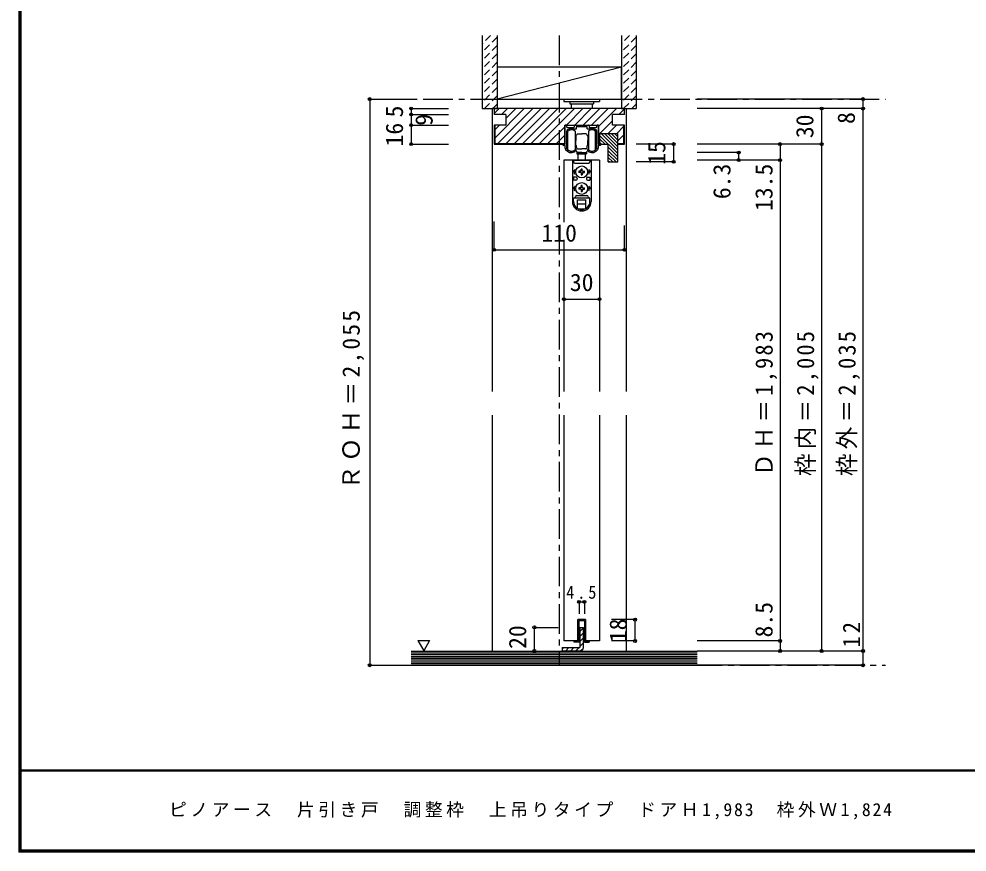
# Model space of a CAD drawing. Units: millimetres at full size, sheet at 1:5. Extents: x -973 to 977, y -718 to 696.
# Drawn here: x -973 to -173, y -701 to 2 of the extents above; entities that cross this region are included whole.
import ezdxf
from ezdxf.enums import TextEntityAlignment as Align

# ---------------------------------------------------------------- set-up
doc = ezdxf.new("R2010")
doc.units = ezdxf.units.MM
doc.header["$LTSCALE"] = 5
doc.header["$PDMODE"] = 32
doc.header["$PDSIZE"] = 2.5
doc.linetypes.add('CHAIN1', pattern=[8, 5, -1, 1, -1])
doc.linetypes.add('DASHED1', pattern=[1.8, 1.2, -0.6])
for name, color, linetype in [('0-1_通り芯', 4, 'CHAIN1'), ('0-2_柱', 7, 'Continuous'), ('0-3_仕上げ', 2, 'Continuous'), ('0-4_枠', 3, 'Continuous'), ('0-6_扉', 2, 'Continuous'), ('0-7_金物', 7, 'Continuous'), ('0-A_文字', 3, 'Continuous'), ('0-B_寸法', 7, 'Continuous'), ('0-C_ハッチ', 4, 'DASHED1'), ('F-1_枠', 6, 'Continuous'), ('F-A_文字', 7, 'Continuous')]:
    doc.layers.add(name, color=color, linetype=linetype)
doc.styles.add('ＭＳ ゴシック', font='')
doc.styles.get('ＭＳ ゴシック').set_extended_font_data('MS Gothic')

msp = doc.modelspace()

# ---------------------------------------------------------------- linework, layer by layer
at = {"layer": '0-1_通り芯'}
for p, q in [((-517.203, -11.49), (-517.203, -543.141)), ((-672.069, -65.141), (-241.703, -65.141)), ((-644.594, -543.141), (-241.703, -543.141))]:
    msp.add_line(p, q, dxfattribs=at)
at = {"layer": '0-2_柱'}
msp.add_line((-464.703, -38.141), (-569.703, -65.141), dxfattribs=at)
msp.add_lwpolyline([(-569.703, -65.141), (-464.703, -65.141), (-464.703, -38.141), (-569.703, -38.141)], close=True, dxfattribs=at)
at = {"layer": '0-3_仕上げ'}
for p, q in [((-569.703, -11.49), (-569.703, -73.141)), ((-452.203, -11.49), (-452.203, -73.141)), ((-642.203, -531.141), (-400.703, -531.141)), ((-642.203, -543.141), (-400.703, -543.141))]:
    msp.add_line(p, q, dxfattribs=at)
at = {"layer": '0-3_仕上げ', "color": 7}
for p, q in [((-642.203, -532.641), (-400.703, -532.641)), ((-642.203, -534.141), (-400.703, -534.141)), ((-642.203, -535.641), (-400.703, -535.641)), ((-642.203, -537.141), (-400.703, -537.141)), ((-642.203, -538.641), (-400.703, -538.641)), ((-642.203, -540.141), (-400.703, -540.141)), ((-642.203, -541.641), (-400.703, -541.641))]:
    msp.add_line(p, q, dxfattribs=at)
at = {"layer": '0-3_仕上げ'}
for points in [[(-582.203, -11.49), (-582.203, -73.141), (-569.703, -73.141)], [(-464.703, -11.49), (-464.703, -73.141), (-452.203, -73.141)]]:
    msp.add_lwpolyline(points, dxfattribs=at)
at = {"layer": '0-4_枠', "color": 4}
for p, q in [((-573.703, -73.141), (-573.703, -312.141)), ((-572.203, -73.141), (-573.703, -73.141)), ((-462.203, -73.141), (-460.703, -73.141)), ((-460.703, -73.141), (-460.703, -312.141)), ((-573.703, -332.141), (-573.703, -531.141)), ((-460.703, -332.141), (-460.703, -531.141))]:
    msp.add_line(p, q, dxfattribs=at)
at = {"layer": '0-4_枠'}
for p, q in [((-562.203, -78.141), (-572.203, -78.141)), ((-462.203, -78.141), (-472.203, -78.141)), ((-472.203, -87.141), (-472.203, -78.141)), ((-462.203, -78.141), (-462.203, -73.141)), ((-571.703, -87.141), (-571.703, -102.641)), ((-483.803, -94.141), (-483.803, -87.141)), ((-462.203, -87.141), (-472.203, -87.141)), ((-462.703, -102.641), (-462.703, -87.141)), ((-462.203, -103.141), (-462.203, -87.141)), ((-483.803, -94.141), (-467.803, -94.141)), ((-482.803, -103.141), (-482.803, -94.141)), ((-572.203, -103.141), (-512.603, -103.141)), ((-571.703, -102.641), (-512.603, -102.641)), ((-482.803, -103.141), (-475.803, -103.141)), ((-475.803, -118.141), (-475.803, -103.141)), ((-467.803, -102.641), (-462.703, -102.641)), ((-467.803, -103.141), (-462.203, -103.141))]:
    msp.add_line(p, q, dxfattribs=at)
for points in [[(-462.203, -73.141), (-572.203, -73.141), (-572.203, -78.141)], [(-562.203, -78.141), (-562.203, -87.141), (-572.203, -87.141), (-572.203, -103.141)], [(-512.603, -103.141), (-512.603, -87.141), (-483.803, -87.141)], [(-475.803, -118.141), (-467.803, -118.141), (-467.803, -94.141)]]:
    msp.add_lwpolyline(points, dxfattribs=at)
at = {"layer": '0-6_扉', "color": 6}
for p, q in [((-513.203, -116.641), (-513.203, -169.118)), ((-483.203, -116.641), (-513.203, -116.641)), ((-483.203, -116.641), (-483.203, -312.141)), ((-513.203, -184.046), (-513.203, -312.141)), ((-513.203, -332.141), (-513.203, -522.641)), ((-483.203, -332.141), (-483.203, -522.641)), ((-501.453, -504.641), (-501.453, -522.641)), ((-494.953, -504.641), (-501.453, -504.641)), ((-494.953, -504.641), (-494.953, -522.641)), ((-501.453, -522.641), (-513.203, -522.641)), ((-483.203, -522.641), (-494.953, -522.641))]:
    msp.add_line(p, q, dxfattribs=at)
at = {"layer": '0-7_金物'}
for p, q in [((-513.203, -65.141), (-513.203, -67.142)), ((-513.203, -67.142), (-483.203, -67.142)), ((-507.203, -69.141), (-507.203, -73.141)), ((-489.203, -73.141), (-489.203, -69.141)), ((-488.203, -67.142), (-488.203, -69.141)), ((-483.203, -65.141), (-483.203, -67.142)), ((-512.203, -103.141), (-512.203, -87.641)), ((-511.703, -87.141), (-511.503, -87.141)), ((-511.003, -87.641), (-511.003, -88.641)), ((-504.353, -88.641), (-504.353, -87.641)), ((-503.853, -87.141), (-492.553, -87.141)), ((-492.053, -87.641), (-492.053, -88.641)), ((-485.403, -88.641), (-485.403, -87.641)), ((-484.903, -87.141), (-484.703, -87.141)), ((-511.003, -92.641), (-511.003, -106.764)), ((-510.503, -89.141), (-504.853, -89.141)), ((-509.803, -108.141), (-509.803, -92.141)), ((-503.153, -90.641), (-509.003, -90.641)), ((-503.803, -92.141), (-503.803, -100.141)), ((-502.853, -88.941), (-502.853, -90.341)), ((-501.703, -94.641), (-498.203, -94.641)), ((-494.703, -94.641), (-498.203, -94.641)), ((-493.553, -90.341), (-493.553, -88.941)), ((-487.403, -90.641), (-493.253, -90.641)), ((-492.603, -92.141), (-492.603, -100.141)), ((-491.553, -89.141), (-485.903, -89.141)), ((-486.603, -108.141), (-486.603, -92.141)), ((-485.403, -106.764), (-485.403, -92.641)), ((-513.603, -103.141), (-512.203, -103.141)), ((-503.803, -96.141), (-503.503, -96.141)), ((-503.803, -97.641), (-503.303, -97.641)), ((-503.803, -100.141), (-503.803, -108.141)), ((-503.803, -102.641), (-503.303, -102.641)), ((-503.303, -96.341), (-503.503, -96.141)), ((-503.503, -97.641), (-503.303, -97.441)), ((-503.303, -102.841), (-503.503, -102.641)), ((-503.303, -103.941), (-503.503, -104.141)), ((-503.303, -96.141), (-503.303, -100.141)), ((-503.203, -96.141), (-503.303, -96.141)), ((-503.303, -104.141), (-503.303, -100.141)), ((-493.203, -96.141), (-493.103, -96.141)), ((-493.103, -96.141), (-493.103, -100.141)), ((-493.103, -96.341), (-492.903, -96.141)), ((-492.903, -97.641), (-493.103, -97.441)), ((-492.603, -97.641), (-493.103, -97.641)), ((-493.103, -104.141), (-493.103, -100.141)), ((-493.103, -102.841), (-492.903, -102.641)), ((-492.603, -102.641), (-493.103, -102.641)), ((-493.103, -103.941), (-492.903, -104.141)), ((-492.603, -96.141), (-492.903, -96.141)), ((-492.603, -100.141), (-492.603, -108.141)), ((-512.203, -104.341), (-513.603, -104.341)), ((-512.203, -106.607), (-512.203, -104.341)), ((-503.803, -104.141), (-503.503, -104.141)), ((-503.703, -108.641), (-503.703, -108.899)), ((-503.203, -104.141), (-503.303, -104.141)), ((-502.703, -106.141), (-502.703, -104.641)), ((-502.203, -110.441), (-502.203, -111.441)), ((-494.203, -110.441), (-502.203, -110.441)), ((-502.203, -111.441), (-494.203, -111.441)), ((-501.703, -107.141), (-498.203, -107.141)), ((-498.203, -110.141), (-501.703, -110.141)), ((-501.203, -110.141), (-501.203, -110.441)), ((-501.203, -116.641), (-501.203, -111.441)), ((-494.703, -107.141), (-498.203, -107.141)), ((-498.203, -110.141), (-494.703, -110.141)), ((-495.203, -110.141), (-495.203, -110.441)), ((-495.203, -111.441), (-495.203, -116.641)), ((-494.203, -110.441), (-494.203, -111.441)), ((-493.703, -106.141), (-493.703, -104.641)), ((-493.203, -104.141), (-493.103, -104.141)), ((-492.603, -104.141), (-492.903, -104.141)), ((-492.703, -108.899), (-492.703, -108.641)), ((-506.102, -116.641), (-506.102, -151.541)), ((-506.06, -116.641), (-490.26, -116.641)), ((-505.102, -116.641), (-505.102, -118.141)), ((-504.102, -119.141), (-492.302, -119.141)), ((-491.302, -116.641), (-491.302, -118.141)), ((-490.302, -116.641), (-490.302, -151.541)), ((-503.859, -124.641), (-505.702, -126.641)), ((-504.602, -126.641), (-505.702, -126.641)), ((-498.722, -126.122), (-500.652, -126.155)), ((-500.652, -126.155), (-500.652, -127.127)), ((-498.722, -127.161), (-500.652, -127.127)), ((-498.722, -126.122), (-498.688, -124.191)), ((-498.722, -127.161), (-498.688, -129.091)), ((-497.716, -124.191), (-498.688, -124.191)), ((-497.682, -126.122), (-497.716, -124.191)), ((-497.682, -127.161), (-497.716, -129.091)), ((-497.682, -126.122), (-495.752, -126.155)), ((-497.682, -127.161), (-495.752, -127.127)), ((-495.752, -127.127), (-495.752, -126.155)), ((-492.545, -124.641), (-490.702, -126.641)), ((-491.802, -126.641), (-490.702, -126.641)), ((-505.102, -131.141), (-505.102, -133.641)), ((-503.102, -131.141), (-505.102, -131.141)), ((-503.102, -133.641), (-505.102, -133.641)), ((-502.102, -132.141), (-502.102, -132.641)), ((-498.688, -129.091), (-497.716, -129.091)), ((-494.302, -132.141), (-494.302, -132.641)), ((-493.302, -131.141), (-491.302, -131.141)), ((-493.302, -133.641), (-491.302, -133.641)), ((-491.302, -131.141), (-491.302, -133.641)), ((-503.859, -138.641), (-505.702, -140.641)), ((-504.602, -140.641), (-505.702, -140.641)), ((-498.722, -140.122), (-500.652, -140.155)), ((-500.652, -140.155), (-500.652, -141.127)), ((-498.722, -141.161), (-500.652, -141.127)), ((-498.722, -140.122), (-498.688, -138.191)), ((-498.722, -141.161), (-498.688, -143.091)), ((-497.716, -138.191), (-498.688, -138.191)), ((-498.688, -143.091), (-497.716, -143.091)), ((-497.682, -140.122), (-497.716, -138.191)), ((-497.682, -141.161), (-497.716, -143.091)), ((-497.682, -140.122), (-495.752, -140.155)), ((-497.682, -141.161), (-495.752, -141.127)), ((-495.752, -141.127), (-495.752, -140.155)), ((-492.545, -138.641), (-490.702, -140.641)), ((-491.802, -140.641), (-490.702, -140.641)), ((-505.102, -151.541), (-505.102, -149.141)), ((-504.602, -148.641), (-491.802, -148.641)), ((-502.602, -146.641), (-493.802, -146.641)), ((-501.702, -150.141), (-494.702, -150.141)), ((-501.702, -157.488), (-501.702, -150.141)), ((-494.702, -157.488), (-494.702, -150.141)), ((-491.302, -151.541), (-491.302, -149.141)), ((-501.702, -153.641), (-494.702, -153.641)), ((-501.23, -157.741), (-495.174, -157.741)), ((-501.453, -522.641), (-501.453, -504.641)), ((-501.453, -504.641), (-494.953, -504.641)), ((-500.453, -523.641), (-500.453, -505.641)), ((-495.953, -505.641), (-500.453, -505.641)), ((-495.953, -505.641), (-495.953, -523.641)), ((-494.953, -504.641), (-494.953, -522.641)), ((-504.453, -522.641), (-501.453, -522.641)), ((-504.453, -523.641), (-504.453, -522.641)), ((-500.453, -523.641), (-504.453, -523.641)), ((-495.953, -523.641), (-491.953, -523.641)), ((-494.953, -522.641), (-491.953, -522.641)), ((-491.953, -522.641), (-491.953, -523.641))]:
    msp.add_line(p, q, dxfattribs=at)
at = {"layer": '0-7_金物', "color": 3}
for p, q in [((-499.703, -511.141), (-496.703, -511.141)), ((-499.703, -511.141), (-499.703, -528.141)), ((-496.703, -528.141), (-496.703, -511.141)), ((-514.703, -528.141), (-514.703, -531.141)), ((-514.703, -528.141), (-499.703, -528.141)), ((-499.703, -531.141), (-514.703, -531.141))]:
    msp.add_line(p, q, dxfattribs=at)
at = {"layer": '0-7_金物'}
for points in [[(-508.203, -67.142), (-508.203, -69.141), (-488.203, -69.141)], [(-484.203, -87.641), (-484.203, -103.141), (-482.803, -103.141)], [(-493.853, -88.641), (-497.903, -88.641), (-498.203, -88.341), (-498.503, -88.641), (-502.553, -88.641)], [(-482.803, -104.341), (-484.203, -104.341), (-484.203, -106.607)]]:
    msp.add_lwpolyline(points, dxfattribs=at)
for centre in [(-498.202, -126.641), (-498.202, -140.641)]:
    msp.add_circle(centre, 5, dxfattribs=at)
for centre, radius, start, end in [((-511.703, -87.641), 0.5, 90, 180), ((-511.503, -87.641), 0.5, 360, 90), ((-503.853, -87.641), 0.5, 90, 180), ((-492.553, -87.641), 0.5, 0, 90), ((-484.903, -87.641), 0.5, 90, 180), ((-484.703, -87.641), 0.5, 0, 90), ((-510.503, -88.641), 0.5, 180, 270), ((-509.003, -92.641), 2, 90, 180), ((-506.803, -96.141), 5, 53.1301, 126.8699), ((-504.853, -88.641), 0.5, 270, 0), ((-503.203, -95.641), 0.5, 270, 0), ((-503.153, -90.341), 0.3, 270, 360), ((-502.553, -88.941), 0.3, 90, 180), ((-501.703, -95.641), 1, 90, 180), ((-494.703, -95.641), 1, 0, 90), ((-493.853, -88.941), 0.3, 0, 90), ((-493.203, -95.641), 0.5, 180, 270), ((-493.253, -90.341), 0.3, 180, 270), ((-489.603, -96.141), 5, 53.1301, 126.8699), ((-491.553, -88.641), 0.5, 180, 270), ((-487.403, -92.641), 2, 0, 90), ((-485.903, -88.641), 0.5, 270, 360), ((-513.603, -103.741), 0.6, 90, 270), ((-482.803, -103.741), 0.6, 270, 90), ((-510.203, -106.607), 2, 180, 215.95057), ((-506.803, -104.141), 6.2, 215.95057, 293.81884), ((-510.703, -106.764), 0.3, 180, 213.92311), ((-506.803, -104.141), 5, 213.92311, 301.89079), ((-506.803, -104.141), 5, 233.1301, 306.8699), ((-504.703, -108.899), 1, 293.81884, 0), ((-504.003, -108.641), 0.3, 360, 121.89079), ((-504.703, -109.141), 2, 0, 63.25632), ((-503.203, -104.641), 0.5, 0, 90), ((-501.703, -106.141), 1, 180, 270), ((-501.703, -109.141), 1, 180, 270), ((-494.703, -106.141), 1, 270, 0), ((-494.703, -109.141), 1, 270, 0), ((-493.203, -104.641), 0.5, 90, 180), ((-491.703, -109.141), 2, 116.74368, 180), ((-492.403, -108.641), 0.3, 58.10921, 180), ((-491.703, -108.899), 1, 180, 246.18116), ((-489.603, -104.141), 5, 233.1301, 306.8699), ((-489.603, -104.141), 5, 238.10921, 326.07689), ((-489.603, -104.141), 6.2, 246.18116, 324.04943), ((-485.703, -106.764), 0.3, 326.07689, 360), ((-486.203, -106.607), 2, 324.04943, 360), ((-504.102, -118.141), 1, 180, 270), ((-492.302, -118.141), 1, 270, 0), ((-498.202, -126.641), 6.4, 167.82427, 198.20996), ((-498.202, -126.641), 6.4, 341.79004, 12.17573), ((-503.102, -132.141), 1, 0, 90), ((-503.102, -132.641), 1, 270, 0), ((-493.302, -132.141), 1, 90, 180), ((-493.302, -132.641), 1, 180, 270), ((-498.202, -140.641), 6.4, 167.82427, 198.20996), ((-498.202, -140.641), 6.4, 341.79004, 12.17573), ((-498.202, -151.741), 7.9, 180, 0), ((-504.602, -149.141), 0.5, 90, 180), ((-498.202, -151.541), 6.9, 180, 0), ((-504.602, -147.641), 1, 270, 0), ((-502.602, -147.641), 1, 90, 180), ((-493.802, -147.641), 1, 0, 90), ((-491.802, -147.641), 1, 180, 270), ((-491.802, -149.141), 0.5, 0, 90)]:
    msp.add_arc(centre, radius, start, end, dxfattribs=at)
at = {"layer": '0-7_金物', "color": 3}
msp.add_arc((-499.703, -528.141), 3, 270, 0, dxfattribs=at)
at = {"layer": '0-A_文字', "color": 7}
msp.add_line((-636.638, -522.328), (-631.638, -530.988), dxfattribs=at)
msp.add_lwpolyline([(-636.638, -522.328), (-626.638, -522.328), (-631.638, -530.988)], dxfattribs=at)
at = {"layer": '0-B_寸法', "color": 4}
for p, q in [((-677.203, -65.141), (-677.203, -543.141)), ((-677.203, -65.141), (-642.203, -65.141)), ((-260.703, -65.141), (-400.703, -65.141)), ((-260.703, -73.141), (-260.703, -65.141)), ((-642.203, -73.141), (-610.703, -73.141)), ((-642.203, -73.141), (-642.203, -78.141)), ((-642.203, -78.141), (-610.703, -78.141)), ((-642.203, -78.141), (-642.203, -87.141)), ((-260.703, -73.141), (-400.703, -73.141)), ((-295.703, -73.141), (-295.703, -531.141)), ((-260.703, -543.141), (-260.703, -73.141)), ((-642.203, -87.141), (-610.703, -87.141)), ((-642.203, -87.141), (-642.203, -103.141)), ((-642.203, -103.141), (-610.703, -103.141)), ((-420.703, -103.141), (-452.203, -103.141)), ((-420.703, -103.141), (-420.703, -118.141)), ((-295.703, -103.141), (-400.703, -103.141)), ((-330.703, -103.141), (-330.703, -531.141)), ((-365.703, -110.341), (-400.703, -110.341)), ((-365.703, -116.641), (-365.703, -110.341)), ((-420.703, -118.141), (-452.203, -118.141)), ((-330.703, -116.641), (-400.703, -116.641)), ((-572.203, -192.446), (-572.203, -168.387)), ((-462.203, -192.446), (-462.203, -171.887)), ((-572.203, -192.446), (-462.203, -192.446)), ((-513.203, -234.141), (-483.203, -234.141)), ((-500.453, -489.641), (-500.453, -499.641)), ((-500.453, -489.641), (-495.953, -489.641)), ((-495.953, -489.641), (-495.953, -499.641)), ((-538.203, -511.141), (-518.203, -511.141)), ((-538.203, -531.141), (-538.203, -511.141)), ((-453.203, -504.641), (-473.203, -504.641)), ((-453.203, -522.641), (-453.203, -504.641)), ((-453.203, -522.641), (-473.203, -522.641)), ((-330.703, -522.641), (-400.703, -522.641)), ((-538.203, -531.141), (-518.203, -531.141)), ((-260.703, -531.141), (-400.703, -531.141)), ((-677.203, -543.141), (-642.203, -543.141)), ((-260.703, -543.141), (-400.703, -543.141))]:
    msp.add_line(p, q, dxfattribs=at)
at = {"layer": '0-B_寸法'}
for p in [(-677.203, -65.141), (-260.703, -65.141), (-642.203, -73.141), (-295.703, -73.141), (-260.703, -73.141), (-642.203, -78.141), (-642.203, -87.141), (-642.203, -103.141), (-420.703, -103.141), (-330.703, -103.141), (-295.703, -103.141), (-365.703, -110.341), (-420.703, -118.141), (-365.703, -116.641), (-330.703, -116.641), (-572.203, -192.446), (-462.203, -192.446), (-513.203, -234.141), (-483.203, -234.141), (-500.453, -489.641), (-495.953, -489.641), (-453.203, -504.641), (-538.203, -511.141), (-453.203, -522.641), (-330.703, -522.641), (-538.203, -531.141), (-330.703, -531.141), (-295.703, -531.141), (-295.703, -531.141), (-260.703, -531.141), (-677.203, -543.141), (-260.703, -543.141)]:
    msp.add_point(p, dxfattribs=at)
at = {"layer": '0-C_ハッチ'}
for p, q in [((-575.341, -11.49), (-582.203, -18.352)), ((-569.703, -12.924), (-582.203, -25.424)), ((-457.841, -11.49), (-464.703, -18.352)), ((-452.203, -12.924), (-464.703, -25.424)), ((-569.703, -19.995), (-582.203, -32.495)), ((-452.203, -19.995), (-464.703, -32.495)), ((-569.703, -27.066), (-582.203, -39.566)), ((-452.203, -27.066), (-464.703, -39.566)), ((-569.703, -34.137), (-582.203, -46.637)), ((-452.203, -34.137), (-464.703, -46.637)), ((-569.703, -41.208), (-582.203, -53.708)), ((-452.203, -41.208), (-464.703, -53.708)), ((-569.703, -48.279), (-582.203, -60.779)), ((-569.703, -55.35), (-582.203, -67.85)), ((-452.203, -48.279), (-464.703, -60.779)), ((-452.203, -55.35), (-464.703, -67.85)), ((-569.703, -62.421), (-580.423, -73.141)), ((-452.203, -62.421), (-462.923, -73.141)), ((-569.703, -69.492), (-573.352, -73.141)), ((-452.203, -69.492), (-455.852, -73.141))]:
    msp.add_line(p, q, dxfattribs=at)
at = {"layer": '0-C_ハッチ', "linetype": 'Continuous'}
for p, q in [((-572.203, -77.441), (-567.903, -73.141)), ((-571.703, -98.154), (-546.69, -73.141)), ((-569.119, -102.641), (-539.619, -73.141)), ((-565.832, -78.141), (-560.832, -73.141)), ((-562.203, -81.583), (-553.761, -73.141)), ((-562.048, -102.641), (-532.548, -73.141)), ((-554.977, -102.641), (-525.477, -73.141)), ((-547.906, -102.641), (-518.406, -73.141)), ((-540.835, -102.641), (-511.335, -73.141)), ((-533.764, -102.641), (-504.264, -73.141)), ((-511.192, -87.141), (-497.192, -73.141)), ((-504.121, -87.141), (-490.121, -73.141)), ((-497.05, -87.141), (-483.05, -73.141)), ((-489.979, -87.141), (-475.979, -73.141)), ((-483.803, -88.036), (-468.908, -73.141)), ((-466.837, -78.141), (-462.203, -73.507)), ((-571.703, -91.083), (-567.761, -87.141)), ((-482.837, -94.141), (-472.203, -83.507)), ((-475.766, -94.141), (-468.766, -87.141)), ((-526.692, -102.641), (-512.603, -88.552)), ((-519.621, -102.641), (-512.603, -95.623)), ((-481.899, -94.141), (-467.803, -108.238)), ((-479.071, -94.141), (-467.803, -105.41)), ((-476.243, -94.141), (-467.803, -102.581)), ((-473.414, -94.141), (-467.803, -99.753)), ((-470.586, -94.141), (-467.803, -96.924)), ((-468.695, -94.141), (-462.703, -88.149)), ((-467.803, -100.321), (-462.703, -95.221)), ((-482.803, -96.066), (-467.803, -111.066)), ((-482.803, -98.895), (-478.556, -103.141)), ((-482.803, -101.723), (-481.385, -103.141)), ((-463.053, -102.641), (-462.703, -102.292)), ((-475.803, -105.895), (-467.803, -113.895)), ((-475.803, -108.723), (-467.803, -116.723)), ((-475.803, -111.552), (-469.213, -118.141)), ((-475.803, -114.38), (-472.042, -118.141)), ((-475.803, -117.208), (-474.87, -118.141)), ((-499.703, -514.624), (-496.703, -511.624)), ((-499.703, -518.866), (-496.703, -515.866)), ((-499.703, -523.109), (-496.703, -520.109)), ((-514.703, -529.624), (-513.221, -528.142)), ((-511.978, -531.141), (-508.978, -528.142)), ((-507.735, -531.141), (-504.735, -528.142)), ((-503.493, -531.141), (-500.493, -528.142)), ((-499.703, -527.352), (-496.703, -524.352)), ((-499.209, -531.101), (-496.743, -528.634))]:
    msp.add_line(p, q, dxfattribs=at)
at = {"layer": 'F-1_枠'}
for p, q in [((-973.347, 695.833), (-973.347, -700.833)), ((-972.514, 695.833), (-972.514, -700.833)), ((-971.68, 695.833), (-971.68, -700.833)), ((976.653, -631.667), (-973.347, -631.667)), ((976.653, -632.5), (-973.347, -632.5)), ((976.653, -699.167), (-973.347, -699.167)), ((976.653, -700), (-973.347, -700)), ((976.653, -700.833), (-973.347, -700.833))]:
    msp.add_line(p, q, dxfattribs=at)

# ---------------------------------------------------------------- texts
at = {"layer": '0-B_寸法', "style": 'ＭＳ ゴシック'}
for s, p in [('5', (-644.703, -80.641)), ('9', (-619.703, -87.641)), ('30', (-298.203, -98.141)), ('8', (-263.203, -86.141)), ('16', (-644.703, -105.141)), ('15', (-423.203, -120.641)), ('6.3', (-368.203, -149.641)), ('13.5', (-332.703, -159.641)), ('8.5', (-332.703, -519.641)), ('20', (-540.703, -529.348)), ('18', (-455.703, -523.641))]:
    msp.add_text(s, height=14.66, rotation=90, dxfattribs=at).set_placement(p, align=Align.BOTTOM_LEFT)
for s, p in [('110', (-532.203, -189.946)), ('30', (-508.203, -231.641))]:
    msp.add_text(s, height=14.66, dxfattribs=at).set_placement(p, align=Align.BOTTOM_LEFT)
at = {"layer": '0-B_寸法', "char_height": 14.66, "attachment_point": 7, "rotation": 90, "style": 'ＭＳ ゴシック'}
for s, insert in [('\\T1.18;ＲＯＨ＝2,055', (-681.844, -394.641)), ('\\T1.19;\\W0.95;ＤＨ＝1,983', (-333.203, -383.391)), ('\\T1.19;\\W0.95;枠内＝2,005', (-298.203, -383.391)), ('\\T1.19;\\W0.95;枠外＝2,035', (-263.203, -383.391)), ('\\T1.27;\\W0.95;12', (-263.203, -528.141))]:
    msp.add_mtext(s, dxfattribs=dict(at, insert=insert))
at = {"layer": '0-B_寸法', "insert": (-511.203, -487.141), "char_height": 11, "attachment_point": 7, "style": 'ＭＳ ゴシック'}
msp.add_mtext('\\T1.38;\\W0.9;4.5', dxfattribs=at)
at = {"layer": 'F-A_文字', "insert": (-846.68, -673.333), "char_height": 11, "attachment_point": 7, "style": 'ＭＳ ゴシック'}
msp.add_mtext('\\T1.2;ピノアース\u3000片引き戸\u3000調整枠\u3000上吊りタイプ\u3000ドアＨ1,983\u3000枠外Ｗ1,824', dxfattribs=at)

doc.saveas('drawing.dxf')
